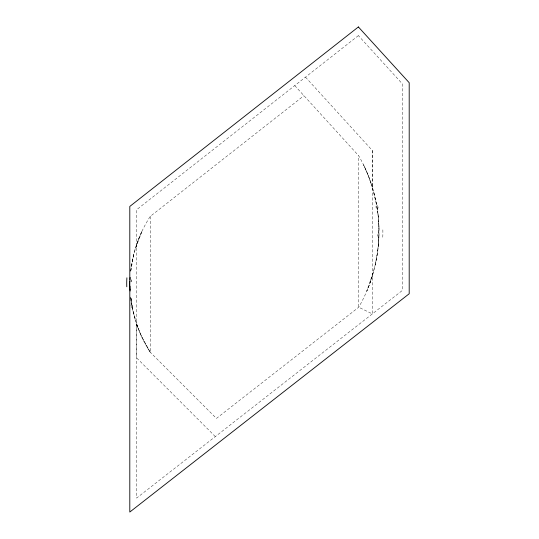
<?xml version="1.0" encoding="UTF-8"?>
<svg xmlns="http://www.w3.org/2000/svg" width="539" height="539" viewBox="0 0 539 539"><rect width="100%" height="100%" fill="white"/><g stroke="black" fill="none" stroke-linecap="round" stroke-linejoin="round"><path stroke-width="0.4" stroke-dasharray="2.69 2.02" d="M132.082 306.859L136.61 324.087L136.61 357.869L215.324 436.583M305.492 77.144L372.361 150.543L372.361 187.181L376.896 206.383M378.56 243.049L378.964 228.448L378.978 229.176M378.398 244.976C379.362 233.717 379.146 222.337 377.617 211.14M378.904 236.769L378.85 238.231M378.971 234.398C378.614 253.856 374.45 273.212 366.803 291.107L373.938 270.356M378.519 243.534L377.273 254.347L375.306 264.79M378.358 245.454L375.481 264.009L370.199 282.429M130.761 270.517C132.304 256.78 136.246 243.338 142.175 230.854L135.033 249.469M130.741 271.09L133.672 254.462M130.667 271.38L133.497 255.163L138.779 238.636M136.596 244.504A129.299 129.299 0 0 1 150.253 216.382L303.949 95.686M150.24 216.375L150.24 352.223A129.259 129.259 0 0 1 136.596 324.094C140.059 333.951 144.654 343.39 150.24 352.223L216.435 418.419L358.738 307.243A151.587 151.587 0 0 0 372.361 275.887M294.745 85.586L358.738 155.825A151.587 151.587 0 0 1 372.361 187.181L367.733 174.185L363.529 164.819C372.82 184.412 378.493 205.736 378.944 227.465M150.24 352.223L141.245 335.75L136.61 324.087M137.674 327.072L133.349 312.815L130.674 296.888M135.168 319.58L132.527 309.143L130.687 296.679M373.81 192.207L376.444 203.836L377.98 214.017M131.772 305.155L131.489 303.45M377.206 208.283L377.489 210.19M131.354 302.595L131.112 300.883M130.694 297.467L130.788 298.323M378.088 214.953L378.762 223.085M378.789 223.57L378.856 225.032M378.877 225.531L378.964 228.442L378.951 227.721M378.984 229.425L378.991 230.16M372.361 150.543L372.361 313.893L358.738 307.243L358.738 155.825M382.858 229.843A41.409 15.442 89.2 0 1 382.71 238.642M377.677 205.346A134.932 117.104 65.5 0 1 378.142 208.222M375.932 206.464A134.932 115.225 66.4 0 1 376.242 208.35M378.385 230.247A36.908 8.381 90 0 1 378.358 234.593M377.509 234.452A53.718 17.235 89.6 0 1 377.462 236.257M130.788 300.917A124.354 120.5 35.3 0 1 130.465 298.35M131.469 307.789A109.922 94.918 63 0 1 131.004 305.209M132.863 306.785A109.922 93.382 64 0 1 132.554 305.094M131.435 300.85A124.354 119.86 39.9 0 1 131.105 298.296M358.395 35.608L136.61 209.745L136.61 498.083L402.39 290.433L402.39 83.895L358.395 35.608"/><path stroke-width="0.81" d="M130.067 279.6L130.175 277.423M358.388 26.95L129.798 206.437L129.798 512.05L409.202 293.755L409.202 82.723L358.395 26.957M130.162 291.006L130.081 289.248M130.081 289.254L129.993 286.189M126.773 286.761A32.758 12.215 89.1 0 1 126.894 277.814M129.623 286.519A29.928 7.714 -89.9 0 1 129.65 281.203M131.193 281.681A43.416 13.933 89.6 0 1 131.24 280.064"/></g></svg>
